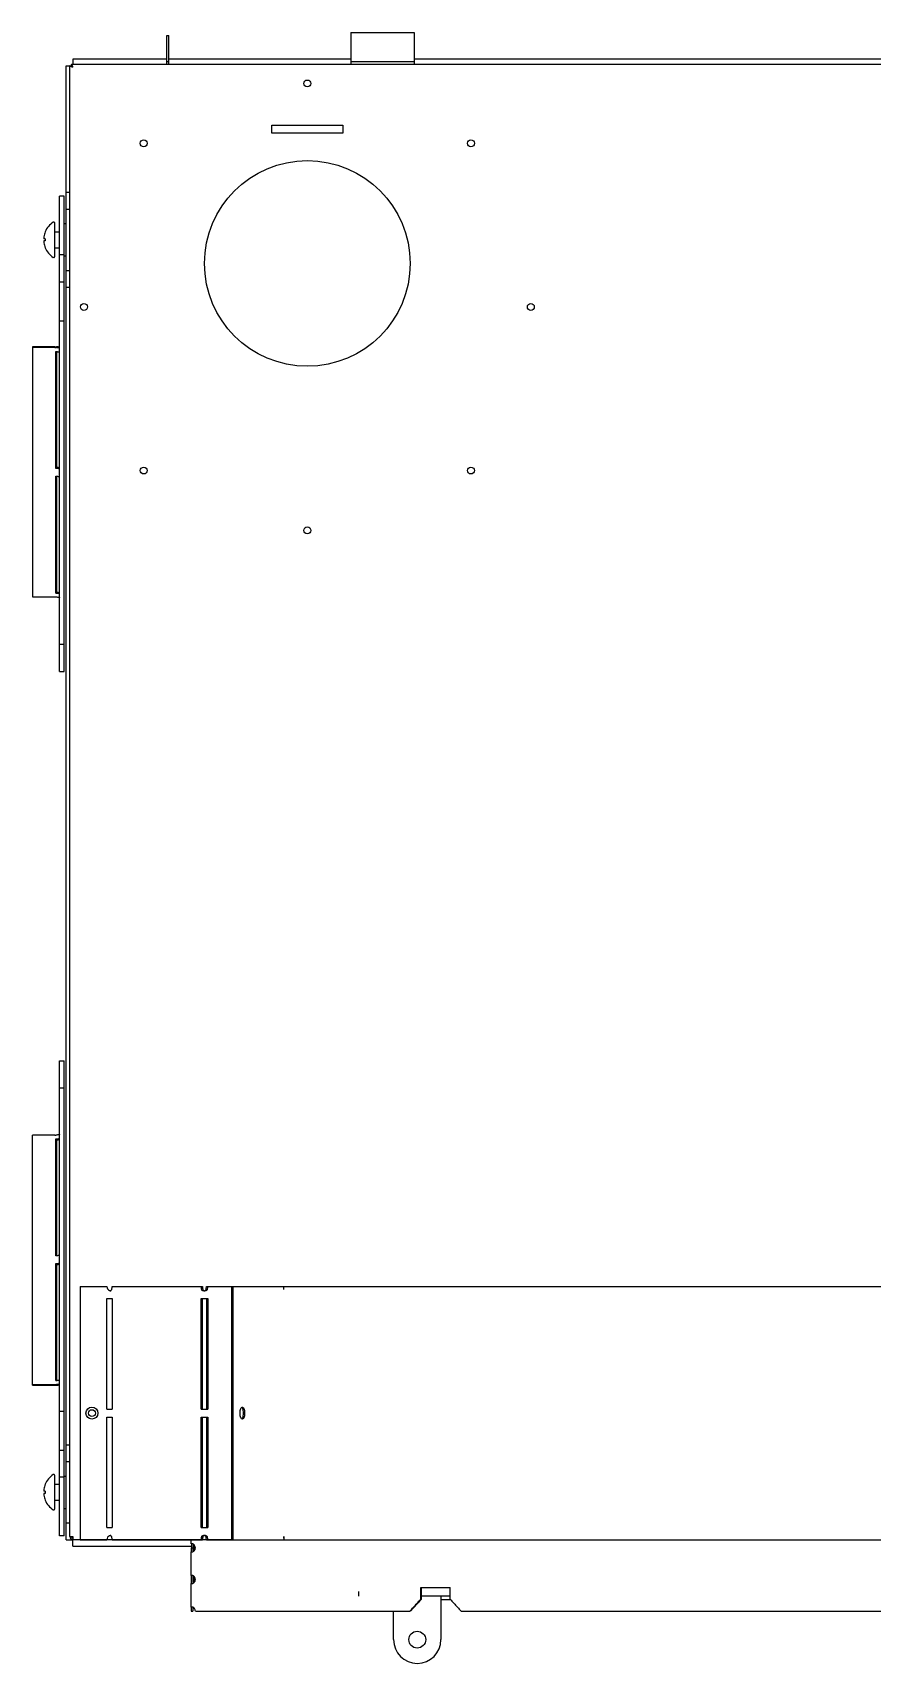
# Model space of a CAD drawing. Header units: inches. Extents: x 16 to 102.3, y 9.9 to 90.2.
# Drawn here: x 15.98 to 29.25, y 64.46 to 90.23 of the extents above; entities that cross this region are included whole.
import ezdxf

# ---------------------------------------------------------------- set-up
doc = ezdxf.new("R2010")
doc.units = ezdxf.units.IN
doc.header["$LTSCALE"] = 6.6
doc.header["$MEASUREMENT"] = 0
doc.layers.get('0').update_dxf_attribs({"linetype": 'CONTINUOUS'})

msp = doc.modelspace()

# ---------------------------------------------------------------- linework, layer by layer
at = {"color": 3, "linetype": 'CONTINUOUS'}
for p, q in [((21.007, 90.233), (21.007, 89.769)), ((21.007, 90.233), (22.007, 90.233)), ((22.007, 90.233), (22.007, 89.769)), ((18.096, 89.733), (18.096, 90.185)), ((16.507, 66.414), (16.507, 89.709)), ((16.567, 66.462), (16.567, 89.709)), ((16.591, 89.733), (56.423, 89.733)), ((18.096, 89.814), (16.612, 89.814)), ((21.007, 89.814), (18.132, 89.814)), ((22.007, 89.769), (21.007, 89.769)), ((51.007, 89.814), (22.007, 89.814)), ((19.757, 88.645), (19.757, 88.77)), ((19.757, 88.77), (20.882, 88.77)), ((20.882, 88.77), (20.882, 88.645)), ((20.882, 88.645), (19.757, 88.645)), ((16.477, 80.138), (16.477, 87.646)), ((16.327, 85.267), (15.977, 85.267)), ((16.359, 83.358), (16.359, 85.192)), ((16.359, 81.389), (16.359, 83.223)), ((16.477, 66.476), (16.477, 73.984)), ((16.359, 70.9), (16.359, 72.734)), ((16.359, 68.93), (16.359, 70.764)), ((19.126, 66.414), (19.126, 70.414)), ((18.662, 68.476), (18.662, 70.224)), ((18.723, 70.224), (18.723, 68.476)), ((15.977, 68.856), (16.327, 68.856)), ((18.662, 66.604), (18.662, 68.351)), ((18.723, 68.351), (18.723, 66.604)), ((16.567, 66.462), (16.615, 66.462)), ((16.612, 66.309), (18.492, 66.309)), ((16.615, 66.462), (16.615, 66.414)), ((16.632, 66.414), (16.615, 66.414)), ((18.483, 66.349), (18.483, 66.411)), ((18.492, 66.35), (18.483, 66.349)), ((18.483, 66.285), (18.483, 66.236)), ((18.496, 66.285), (18.496, 66.349)), ((18.531, 66.331), (18.531, 66.24)), ((18.483, 66.236), (18.483, 66.223)), ((18.483, 65.847), (18.483, 66.223)), ((18.483, 65.847), (18.483, 65.812)), ((18.483, 65.812), (18.483, 65.785)), ((18.483, 65.785), (18.483, 65.736)), ((18.483, 65.736), (18.483, 65.723)), ((18.531, 65.83), (18.531, 65.74)), ((18.483, 65.347), (18.483, 65.723)), ((22.113, 65.472), (22.113, 65.66)), ((22.113, 65.66), (22.575, 65.66)), ((22.575, 65.521), (22.122, 65.521)), ((22.431, 65.47), (22.575, 65.47)), ((22.575, 65.472), (22.575, 65.66)), ((18.483, 65.347), (18.483, 65.312)), ((18.483, 65.312), (18.483, 65.285)), ((18.549, 65.285), (21.94, 65.285)), ((22.75, 65.285), (30.309, 65.285))]:
    msp.add_line(p, q, dxfattribs=at)
at = {"color": 7, "linetype": 'CONTINUOUS'}
for p, q in [((18.096, 90.185), (18.132, 90.185)), ((18.132, 89.733), (18.132, 90.185)), ((16.507, 89.709), (16.591, 89.709)), ((16.591, 89.733), (16.591, 89.709)), ((16.612, 89.814), (16.612, 89.733)), ((18.096, 89.774), (18.132, 89.774)), ((21.007, 89.769), (21.007, 89.733)), ((22.007, 89.769), (22.007, 89.733)), ((16.402, 80.138), (16.402, 87.646)), ((16.477, 87.646), (16.402, 87.646)), ((16.507, 87.709), (16.567, 87.709)), ((16.507, 87.444), (16.567, 87.444)), ((16.327, 86.694), (16.327, 87.224)), ((16.477, 87.214), (16.507, 87.214)), ((16.177, 86.976), (16.156, 86.976)), ((16.177, 86.941), (16.156, 86.941)), ((16.177, 87.084), (16.177, 87.084)), ((16.327, 87.084), (16.402, 87.084)), ((16.177, 86.834), (16.177, 86.834)), ((16.327, 86.834), (16.402, 86.834)), ((16.477, 86.722), (16.402, 86.722)), ((16.477, 86.704), (16.507, 86.704)), ((16.507, 86.474), (16.567, 86.474)), ((16.402, 86.293), (16.477, 86.293)), ((16.507, 86.209), (16.567, 86.209)), ((16.402, 85.679), (16.477, 85.679)), ((15.977, 85.267), (15.977, 81.315)), ((16.327, 85.254), (15.977, 85.254)), ((16.343, 83.346), (16.343, 85.192)), ((16.343, 83.346), (16.359, 83.358)), ((16.343, 81.376), (16.343, 83.223)), ((15.977, 81.315), (16.327, 81.315)), ((16.343, 81.376), (16.359, 81.389)), ((16.402, 80.569), (16.477, 80.569)), ((16.402, 80.138), (16.477, 80.138)), ((16.402, 66.476), (16.402, 73.984)), ((16.402, 73.984), (16.477, 73.984)), ((16.402, 73.554), (16.477, 73.554)), ((15.977, 68.856), (15.977, 72.808)), ((16.327, 72.808), (15.977, 72.808)), ((16.343, 70.9), (16.343, 72.747)), ((16.343, 72.747), (16.359, 72.734)), ((16.343, 68.93), (16.343, 70.777)), ((16.343, 70.777), (16.359, 70.764)), ((16.727, 70.414), (16.727, 66.414)), ((16.727, 70.414), (17.15, 70.414)), ((17.234, 70.414), (18.661, 70.414)), ((18.648, 70.363), (18.67, 70.363)), ((18.737, 70.363), (18.715, 70.363)), ((18.724, 70.414), (54.291, 70.414)), ((19.148, 66.414), (19.148, 70.414)), ((19.945, 70.366), (19.945, 70.414)), ((17.152, 68.476), (17.152, 70.224)), ((17.152, 70.224), (17.233, 70.224)), ((17.233, 70.224), (17.233, 68.476)), ((18.64, 68.476), (18.64, 70.224)), ((18.64, 70.224), (18.745, 70.224)), ((18.745, 70.224), (18.745, 68.476)), ((15.977, 68.869), (16.327, 68.869)), ((16.402, 68.444), (16.477, 68.444)), ((17.152, 68.476), (17.233, 68.476)), ((17.152, 66.604), (17.152, 68.351)), ((17.152, 68.351), (17.233, 68.351)), ((17.233, 68.351), (17.233, 66.604)), ((18.64, 68.476), (18.745, 68.476)), ((18.64, 66.604), (18.64, 68.351)), ((18.64, 68.351), (18.745, 68.351)), ((18.745, 68.351), (18.745, 66.604)), ((16.402, 67.829), (16.477, 67.829)), ((16.507, 67.914), (16.567, 67.914)), ((16.507, 67.649), (16.567, 67.649)), ((16.177, 67.289), (16.177, 67.289)), ((16.327, 66.899), (16.327, 67.429)), ((16.327, 67.289), (16.402, 67.289)), ((16.477, 67.4), (16.402, 67.4)), ((16.477, 67.419), (16.507, 67.419)), ((16.177, 67.181), (16.156, 67.181)), ((16.177, 67.146), (16.156, 67.146)), ((16.177, 67.039), (16.177, 67.039)), ((16.327, 67.039), (16.402, 67.039)), ((16.477, 66.909), (16.507, 66.909)), ((16.507, 66.679), (16.567, 66.679)), ((17.152, 66.604), (17.233, 66.604)), ((18.64, 66.604), (18.745, 66.604)), ((16.477, 66.476), (16.402, 66.476)), ((16.507, 66.414), (16.612, 66.414)), ((16.612, 66.438), (16.612, 66.462)), ((16.612, 66.309), (16.612, 66.414)), ((19.126, 66.411), (16.632, 66.411)), ((16.727, 66.414), (17.15, 66.414)), ((17.234, 66.414), (18.661, 66.414)), ((18.483, 66.285), (18.507, 66.285)), ((18.507, 66.285), (18.507, 66.236)), ((18.52, 66.23), (18.52, 66.339)), ((18.648, 66.464), (18.67, 66.464)), ((18.737, 66.464), (18.715, 66.464)), ((18.724, 66.414), (54.291, 66.414)), ((19.945, 66.462), (19.945, 66.414)), ((19.945, 66.44), (19.945, 66.462)), ((18.507, 65.847), (18.507, 65.812)), ((18.507, 65.812), (18.507, 65.785)), ((18.507, 65.785), (18.507, 65.736)), ((18.52, 65.73), (18.52, 65.839)), ((21.132, 65.521), (21.132, 65.596)), ((22.122, 65.472), (22.122, 65.66)), ((22.431, 65.521), (22.431, 64.834)), ((18.483, 65.285), (18.507, 65.285)), ((18.507, 65.347), (18.507, 65.312)), ((18.507, 65.312), (18.507, 65.285)), ((21.681, 64.834), (21.681, 65.285))]:
    msp.add_line(p, q, dxfattribs=at)
at = {"color": 3, "linetype": 'CONTINUOUS'}
for centre, radius in [((20.319, 89.429), 0.0545), ((17.734, 88.483), 0.0545), ((22.905, 88.483), 0.0545), ((20.319, 86.585), 1.625), ((16.788, 85.897), 0.0545), ((23.851, 85.897), 0.0545), ((17.734, 83.312), 0.0545), ((22.905, 83.312), 0.0545), ((20.319, 82.366), 0.0545), ((16.915, 68.414), 0.0545)]:
    msp.add_circle(centre, radius, dxfattribs=at)
at = {"color": 7, "linetype": 'CONTINUOUS'}
for centre, radius in [((16.915, 68.414), 0.094), ((22.056, 64.834), 0.133)]:
    msp.add_circle(centre, radius, dxfattribs=at)
at = {"color": 3, "linetype": 'CONTINUOUS'}
for centre, start, end in [((16.635, 89.661), 120, 135.1407), ((16.615, 66.462), 180, 270)]:
    msp.add_arc(centre, 0.048, start, end, dxfattribs=at)
at = {"color": 7, "linetype": 'CONTINUOUS'}
for centre, radius, start, end in [((16.482, 86.959), 0.33, 122.6277, 157.7168), ((16.312, 87.224), 0.015, 0, 122.6277), ((16.482, 86.959), 0.329, 157.7393, 171.7068), ((16.482, 86.959), 0.329, 188.2932, 202.2607), ((16.482, 86.959), 0.33, 202.2832, 237.3723), ((16.312, 86.694), 0.015, 237.3723, 360), ((17.215, 70.414), 0.065, 180, 251.5907), ((16.482, 67.164), 0.329, 157.7393, 171.7068), ((16.482, 67.164), 0.33, 122.6277, 157.7168), ((16.312, 67.429), 0.015, 0, 122.6277), ((16.482, 67.164), 0.329, 188.2932, 202.2607), ((16.482, 67.164), 0.33, 202.2832, 237.3723), ((16.312, 66.899), 0.015, 237.3723, 360), ((16.615, 66.462), 0.024, 180, 270), ((17.215, 66.414), 0.065, 108.4093, 180), ((22.056, 64.834), 0.375, 180, 360)]:
    msp.add_arc(centre, radius, start, end, dxfattribs=at)
at = {"color": 3, "linetype": 'CONTINUOUS'}
for points, knots in [([(16.591, 89.693), (16.589, 89.694), (16.585, 89.695), (16.579, 89.698), (16.575, 89.7), (16.572, 89.702), (16.57, 89.703), (16.569, 89.705), (16.568, 89.706), (16.567, 89.707), (16.567, 89.708), (16.567, 89.709)], [0, 0, 0, 0, 0.24514, 0.461456, 0.644461, 0.722748, 0.792238, 0.853366, 0.907108, 0.95514, 1, 1, 1, 1]), ([(16.607, 89.709), (16.607, 89.711), (16.605, 89.715), (16.602, 89.721), (16.6, 89.726), (16.598, 89.728), (16.597, 89.73), (16.595, 89.731), (16.594, 89.732), (16.593, 89.733), (16.592, 89.733), (16.591, 89.733)], [0, 0, 0, 0, 0.24514, 0.461456, 0.644461, 0.722748, 0.792238, 0.853366, 0.907108, 0.95514, 1, 1, 1, 1]), ([(16.615, 89.685), (16.614, 89.688), (16.613, 89.693), (16.61, 89.701), (16.608, 89.706), (16.607, 89.709)], [0, 0, 0, 0, 0.345901, 0.682281, 1, 1, 1, 1]), ([(16.615, 89.685), (16.613, 89.686), (16.607, 89.687), (16.599, 89.69), (16.594, 89.692), (16.591, 89.693)], [0, 0, 0, 0, 0.345901, 0.682281, 1, 1, 1, 1]), ([(16.327, 85.267), (16.331, 85.267), (16.337, 85.267), (16.343, 85.267), (16.347, 85.267)], [0, 0, 0, 0, 0.501009, 1, 1, 1, 1]), ([(18.661, 70.414), (18.661, 70.408), (18.662, 70.395), (18.665, 70.378), (18.668, 70.368), (18.67, 70.363)], [0, 0, 0, 0, 0.369318, 0.709737, 1, 1, 1, 1]), ([(18.67, 70.363), (18.671, 70.36), (18.674, 70.355), (18.683, 70.35), (18.692, 70.348), (18.702, 70.35), (18.71, 70.355), (18.714, 70.36), (18.715, 70.363)], [0, 0, 0, 0, 0.169363, 0.329663, 0.5, 0.670337, 0.830637, 1, 1, 1, 1]), ([(18.715, 70.363), (18.717, 70.368), (18.72, 70.378), (18.723, 70.395), (18.724, 70.408), (18.724, 70.414)], [0, 0, 0, 0, 0.290263, 0.630682, 1, 1, 1, 1]), ([(16.327, 68.856), (16.331, 68.856), (16.337, 68.856), (16.343, 68.856), (16.347, 68.856)], [0, 0, 0, 0, 0.501009, 1, 1, 1, 1]), ([(18.518, 66.342), (18.515, 66.344), (18.51, 66.347), (18.505, 66.348), (18.503, 66.349)], [0, 0, 0, 0, 0.710298, 1, 1, 1, 1]), ([(18.508, 66.223), (18.514, 66.225), (18.525, 66.231), (18.537, 66.244), (18.542, 66.254), (18.544, 66.259)], [0, 0, 0, 0, 0.358567, 0.732827, 1, 1, 1, 1]), ([(18.549, 66.285), (18.549, 66.294), (18.545, 66.312), (18.535, 66.328), (18.529, 66.334)], [0, 0, 0, 0, 0.509947, 1, 1, 1, 1]), ([(18.544, 66.259), (18.545, 66.261), (18.546, 66.265), (18.547, 66.27), (18.548, 66.272)], [0, 0, 0, 0, 0.445733, 1, 1, 1, 1]), ([(18.67, 66.464), (18.668, 66.46), (18.665, 66.449), (18.662, 66.432), (18.661, 66.42), (18.661, 66.414)], [0, 0, 0, 0, 0.290263, 0.630682, 1, 1, 1, 1]), ([(18.715, 66.464), (18.714, 66.467), (18.71, 66.473), (18.702, 66.478), (18.692, 66.479), (18.683, 66.478), (18.674, 66.473), (18.671, 66.467), (18.67, 66.464)], [0, 0, 0, 0, 0.169363, 0.329663, 0.5, 0.670337, 0.830637, 1, 1, 1, 1]), ([(18.724, 66.414), (18.724, 66.42), (18.723, 66.432), (18.72, 66.449), (18.717, 66.46), (18.715, 66.464)], [0, 0, 0, 0, 0.369318, 0.709737, 1, 1, 1, 1]), ([(18.483, 66.223), (18.483, 66.221), (18.486, 66.22), (18.489, 66.22), (18.49, 66.22)], [0, 0, 0, 0, 0.525315, 1, 1, 1, 1]), ([(18.508, 65.723), (18.514, 65.725), (18.525, 65.731), (18.537, 65.744), (18.542, 65.754), (18.544, 65.759)], [0, 0, 0, 0, 0.358567, 0.732827, 1, 1, 1, 1]), ([(18.529, 65.834), (18.527, 65.835), (18.525, 65.838), (18.521, 65.84), (18.52, 65.842)], [0, 0, 0, 0, 0.496825, 1, 1, 1, 1]), ([(18.549, 65.785), (18.549, 65.792), (18.547, 65.805), (18.539, 65.822), (18.532, 65.831), (18.529, 65.834)], [0, 0, 0, 0, 0.379054, 0.750558, 1, 1, 1, 1]), ([(18.544, 65.759), (18.545, 65.761), (18.546, 65.765), (18.547, 65.77), (18.548, 65.772)], [0, 0, 0, 0, 0.445733, 1, 1, 1, 1]), ([(18.483, 65.723), (18.483, 65.721), (18.486, 65.72), (18.489, 65.72), (18.49, 65.72)], [0, 0, 0, 0, 0.525315, 1, 1, 1, 1]), ([(22.575, 65.472), (22.595, 65.452), (22.634, 65.41), (22.692, 65.347), (22.73, 65.306), (22.75, 65.285)], [0, 0, 0, 0, 0.333231, 0.666564, 1, 1, 1, 1]), ([(18.529, 65.334), (18.527, 65.335), (18.525, 65.338), (18.521, 65.34), (18.52, 65.342)], [0, 0, 0, 0, 0.496825, 1, 1, 1, 1]), ([(18.549, 65.285), (18.549, 65.292), (18.547, 65.305), (18.539, 65.322), (18.532, 65.331), (18.529, 65.334)], [0, 0, 0, 0, 0.379054, 0.750558, 1, 1, 1, 1])]:
    msp.add_open_spline(points, degree=3, knots=knots, dxfattribs=at)
at = {"color": 7, "linetype": 'CONTINUOUS'}
for points, knots in [([(16.615, 89.685), (16.614, 89.686), (16.613, 89.689), (16.61, 89.693), (16.607, 89.697), (16.605, 89.7), (16.602, 89.703), (16.6, 89.706), (16.597, 89.707), (16.594, 89.709), (16.592, 89.709), (16.591, 89.709)], [0, 0, 0, 0, 0.140936, 0.278848, 0.410887, 0.534576, 0.648024, 0.75021, 0.841349, 0.923333, 1, 1, 1, 1]), ([(16.615, 89.685), (16.614, 89.686), (16.611, 89.687), (16.607, 89.69), (16.603, 89.693), (16.6, 89.695), (16.597, 89.698), (16.595, 89.701), (16.593, 89.703), (16.592, 89.706), (16.591, 89.708), (16.591, 89.709)], [0, 0, 0, 0, 0.140936, 0.278848, 0.410887, 0.534576, 0.648024, 0.75021, 0.841349, 0.923333, 1, 1, 1, 1]), ([(16.156, 87.002), (16.155, 87), (16.155, 86.997), (16.155, 86.993), (16.154, 86.989), (16.154, 86.986), (16.154, 86.983), (16.154, 86.98), (16.155, 86.978), (16.155, 86.977), (16.155, 86.977)], [0, 0, 0, 0, 0.183849, 0.353396, 0.509082, 0.646552, 0.76401, 0.862184, 0.941447, 1, 1, 1, 1]), ([(16.155, 86.941), (16.155, 86.94), (16.155, 86.939), (16.154, 86.937), (16.154, 86.935), (16.154, 86.932), (16.154, 86.929), (16.155, 86.925), (16.155, 86.921), (16.155, 86.918), (16.156, 86.916)], [0, 0, 0, 0, 0.058827, 0.138264, 0.236759, 0.354655, 0.492635, 0.648551, 0.817974, 1, 1, 1, 1]), ([(16.327, 85.254), (16.329, 85.254), (16.332, 85.254), (16.337, 85.254), (16.34, 85.254), (16.342, 85.254)], [0, 0, 0, 0, 0.33513, 0.668911, 1, 1, 1, 1]), ([(16.402, 85.241), (16.402, 85.244), (16.389, 85.249), (16.371, 85.252), (16.352, 85.253), (16.342, 85.254)], [0, 0, 0, 0, 0.153437, 0.50497, 1, 1, 1, 1]), ([(16.359, 85.191), (16.362, 85.191), (16.373, 85.19), (16.387, 85.188), (16.398, 85.185), (16.401, 85.182)], [0, 0, 0, 0, 0.244744, 0.719811, 1, 1, 1, 1]), ([(16.401, 83.336), (16.398, 83.338), (16.387, 83.341), (16.372, 83.344), (16.362, 83.345), (16.358, 83.345)], [0, 0, 0, 0, 0.273677, 0.737703, 1, 1, 1, 1]), ([(16.359, 83.222), (16.362, 83.221), (16.373, 83.22), (16.387, 83.218), (16.398, 83.215), (16.401, 83.213)], [0, 0, 0, 0, 0.244744, 0.719811, 1, 1, 1, 1]), ([(16.327, 81.315), (16.329, 81.315), (16.332, 81.315), (16.337, 81.315), (16.34, 81.315), (16.342, 81.315)], [0, 0, 0, 0, 0.33513, 0.668911, 1, 1, 1, 1]), ([(16.342, 81.315), (16.352, 81.314), (16.371, 81.313), (16.389, 81.31), (16.402, 81.305), (16.402, 81.302)], [0, 0, 0, 0, 0.49503, 0.846563, 1, 1, 1, 1]), ([(16.343, 81.376), (16.352, 81.376), (16.368, 81.375), (16.383, 81.372), (16.39, 81.371)], [0, 0, 0, 0, 0.562432, 1, 1, 1, 1]), ([(16.327, 72.808), (16.329, 72.808), (16.332, 72.808), (16.337, 72.808), (16.34, 72.808), (16.342, 72.808)], [0, 0, 0, 0, 0.33513, 0.668911, 1, 1, 1, 1]), ([(16.402, 72.821), (16.402, 72.818), (16.389, 72.813), (16.371, 72.81), (16.352, 72.808), (16.342, 72.808)], [0, 0, 0, 0, 0.153437, 0.50497, 1, 1, 1, 1]), ([(16.343, 72.747), (16.352, 72.747), (16.368, 72.748), (16.383, 72.75), (16.39, 72.752)], [0, 0, 0, 0, 0.562432, 1, 1, 1, 1]), ([(16.401, 70.91), (16.398, 70.908), (16.387, 70.905), (16.376, 70.903), (16.369, 70.902)], [0, 0, 0, 0, 0.370986, 1, 1, 1, 1]), ([(16.343, 70.777), (16.352, 70.777), (16.368, 70.778), (16.383, 70.781), (16.39, 70.782)], [0, 0, 0, 0, 0.562432, 1, 1, 1, 1]), ([(17.223, 70.361), (17.226, 70.366), (17.23, 70.377), (17.233, 70.394), (17.234, 70.407), (17.234, 70.414)], [0, 0, 0, 0, 0.285436, 0.627029, 1, 1, 1, 1]), ([(18.639, 70.414), (18.639, 70.408), (18.64, 70.395), (18.642, 70.378), (18.646, 70.368), (18.648, 70.363)], [0, 0, 0, 0, 0.369318, 0.709737, 1, 1, 1, 1]), ([(18.737, 70.363), (18.739, 70.368), (18.742, 70.378), (18.745, 70.395), (18.746, 70.408), (18.746, 70.414)], [0, 0, 0, 0, 0.290263, 0.630682, 1, 1, 1, 1]), ([(17.194, 70.352), (17.197, 70.351), (17.202, 70.349), (17.206, 70.349), (17.208, 70.349)], [0, 0, 0, 0, 0.69099, 1, 1, 1, 1]), ([(17.208, 70.349), (17.209, 70.349), (17.21, 70.349), (17.212, 70.349), (17.212, 70.349)], [0, 0, 0, 0, 0.901371, 1, 1, 1, 1]), ([(18.656, 70.356), (18.66, 70.354), (18.67, 70.351), (18.679, 70.349), (18.684, 70.349)], [0, 0, 0, 0, 0.46083, 1, 1, 1, 1]), ([(18.7, 70.349), (18.706, 70.349), (18.715, 70.351), (18.724, 70.354), (18.728, 70.356)], [0, 0, 0, 0, 0.53917, 1, 1, 1, 1]), ([(16.327, 68.869), (16.329, 68.869), (16.332, 68.869), (16.337, 68.869), (16.34, 68.869), (16.342, 68.869)], [0, 0, 0, 0, 0.33513, 0.668911, 1, 1, 1, 1]), ([(16.342, 68.869), (16.352, 68.869), (16.371, 68.871), (16.389, 68.874), (16.402, 68.878), (16.402, 68.882)], [0, 0, 0, 0, 0.49503, 0.846563, 1, 1, 1, 1]), ([(16.359, 68.931), (16.362, 68.932), (16.373, 68.933), (16.387, 68.935), (16.398, 68.938), (16.401, 68.94)], [0, 0, 0, 0, 0.244744, 0.719811, 1, 1, 1, 1]), ([(19.279, 68.503), (19.281, 68.504), (19.284, 68.506), (19.289, 68.507), (19.292, 68.507)], [0, 0, 0, 0, 0.383439, 1, 1, 1, 1]), ([(19.292, 68.321), (19.289, 68.321), (19.284, 68.321), (19.281, 68.324), (19.279, 68.325)], [0, 0, 0, 0, 0.616561, 1, 1, 1, 1]), ([(19.292, 68.507), (19.294, 68.507), (19.305, 68.505), (19.311, 68.495), (19.314, 68.487)], [0, 0, 0, 0, 0.25664, 1, 1, 1, 1]), ([(19.314, 68.34), (19.311, 68.333), (19.305, 68.323), (19.294, 68.321), (19.292, 68.321)], [0, 0, 0, 0, 0.74336, 1, 1, 1, 1]), ([(16.156, 67.207), (16.155, 67.205), (16.155, 67.202), (16.155, 67.198), (16.154, 67.194), (16.154, 67.191), (16.154, 67.188), (16.154, 67.185), (16.155, 67.183), (16.155, 67.182), (16.155, 67.182)], [0, 0, 0, 0, 0.183849, 0.353396, 0.509082, 0.646552, 0.76401, 0.862184, 0.941447, 1, 1, 1, 1]), ([(16.155, 67.146), (16.155, 67.145), (16.155, 67.144), (16.154, 67.142), (16.154, 67.14), (16.154, 67.137), (16.154, 67.134), (16.155, 67.13), (16.155, 67.126), (16.155, 67.123), (16.156, 67.121)], [0, 0, 0, 0, 0.058827, 0.138264, 0.236759, 0.354655, 0.492635, 0.648551, 0.817974, 1, 1, 1, 1]), ([(17.208, 66.479), (17.206, 66.479), (17.202, 66.478), (17.197, 66.477), (17.194, 66.476)], [0, 0, 0, 0, 0.30901, 1, 1, 1, 1]), ([(17.212, 66.478), (17.212, 66.478), (17.21, 66.479), (17.209, 66.479), (17.208, 66.479)], [0, 0, 0, 0, 0.098629, 1, 1, 1, 1]), ([(17.234, 66.414), (17.234, 66.421), (17.233, 66.433), (17.23, 66.451), (17.226, 66.462), (17.223, 66.466)], [0, 0, 0, 0, 0.372971, 0.714564, 1, 1, 1, 1]), ([(18.648, 66.464), (18.646, 66.46), (18.642, 66.449), (18.64, 66.432), (18.639, 66.42), (18.639, 66.414)], [0, 0, 0, 0, 0.290263, 0.630682, 1, 1, 1, 1]), ([(18.684, 66.479), (18.679, 66.478), (18.67, 66.477), (18.66, 66.474), (18.656, 66.472)], [0, 0, 0, 0, 0.53917, 1, 1, 1, 1]), ([(18.728, 66.472), (18.724, 66.474), (18.715, 66.477), (18.706, 66.478), (18.7, 66.479)], [0, 0, 0, 0, 0.46083, 1, 1, 1, 1]), ([(18.746, 66.414), (18.746, 66.42), (18.745, 66.432), (18.742, 66.449), (18.739, 66.46), (18.737, 66.464)], [0, 0, 0, 0, 0.369318, 0.709737, 1, 1, 1, 1])]:
    msp.add_open_spline(points, degree=3, knots=knots, dxfattribs=at)
for points in [[(16.155, 86.977), (16.155, 86.977), (16.156, 86.976), (16.156, 86.976)], [(16.156, 86.941), (16.156, 86.941), (16.155, 86.941), (16.155, 86.941)], [(16.156, 87.006), (16.156, 87.005), (16.156, 87.003), (16.156, 87.002)], [(16.156, 86.916), (16.156, 86.915), (16.156, 86.913), (16.156, 86.911)], [(16.177, 86.976), (16.177, 86.971), (16.177, 86.959), (16.177, 86.947), (16.177, 86.941)], [(16.343, 85.192), (16.348, 85.192), (16.354, 85.192), (16.359, 85.191)], [(16.358, 83.345), (16.353, 83.345), (16.348, 83.346), (16.343, 83.346)], [(16.343, 83.223), (16.348, 83.222), (16.354, 83.222), (16.359, 83.222)], [(16.39, 81.371), (16.394, 81.37), (16.398, 81.369), (16.401, 81.366)], [(16.39, 72.752), (16.394, 72.753), (16.398, 72.754), (16.401, 72.757)], [(16.359, 70.901), (16.354, 70.901), (16.348, 70.9), (16.343, 70.9)], [(16.369, 70.902), (16.366, 70.902), (16.362, 70.901), (16.359, 70.901)], [(16.39, 70.782), (16.394, 70.783), (16.398, 70.784), (16.401, 70.787)], [(18.648, 70.363), (18.65, 70.36), (18.653, 70.358), (18.656, 70.356)], [(18.728, 70.356), (18.732, 70.358), (18.735, 70.36), (18.737, 70.363)], [(17.212, 70.349), (17.214, 70.35), (17.215, 70.351), (17.217, 70.352)], [(17.217, 70.352), (17.22, 70.355), (17.222, 70.358), (17.223, 70.361)], [(18.684, 70.349), (18.686, 70.349), (18.689, 70.349), (18.691, 70.349)], [(18.691, 70.349), (18.692, 70.349), (18.693, 70.349), (18.694, 70.349)], [(18.694, 70.349), (18.696, 70.349), (18.698, 70.349), (18.7, 70.349)], [(16.343, 68.93), (16.348, 68.931), (16.354, 68.931), (16.359, 68.931)], [(19.256, 68.418), (19.256, 68.43), (19.257, 68.443), (19.259, 68.455)], [(19.256, 68.414), (19.256, 68.415), (19.256, 68.417), (19.256, 68.418)], [(19.256, 68.41), (19.256, 68.411), (19.256, 68.412), (19.256, 68.414)], [(19.259, 68.373), (19.257, 68.385), (19.256, 68.397), (19.256, 68.41)], [(19.259, 68.455), (19.261, 68.466), (19.264, 68.476), (19.269, 68.487)], [(19.269, 68.34), (19.264, 68.351), (19.261, 68.362), (19.259, 68.373)], [(19.269, 68.487), (19.272, 68.493), (19.275, 68.499), (19.279, 68.503)], [(19.279, 68.325), (19.275, 68.329), (19.272, 68.335), (19.269, 68.34)], [(19.314, 68.487), (19.319, 68.476), (19.322, 68.466), (19.324, 68.455)], [(19.324, 68.373), (19.322, 68.362), (19.319, 68.351), (19.314, 68.34)], [(19.324, 68.455), (19.326, 68.441), (19.328, 68.428), (19.328, 68.414)], [(19.328, 68.414), (19.328, 68.4), (19.326, 68.386), (19.324, 68.373)], [(16.155, 67.182), (16.155, 67.182), (16.156, 67.181), (16.156, 67.181)], [(16.156, 67.146), (16.156, 67.146), (16.155, 67.146), (16.155, 67.146)], [(16.156, 67.211), (16.156, 67.21), (16.156, 67.208), (16.156, 67.207)], [(16.156, 67.121), (16.156, 67.12), (16.156, 67.118), (16.156, 67.116)], [(16.177, 67.181), (16.177, 67.176), (16.177, 67.164), (16.177, 67.152), (16.177, 67.146)], [(17.217, 66.476), (17.215, 66.477), (17.214, 66.478), (17.212, 66.478)], [(17.223, 66.466), (17.222, 66.47), (17.22, 66.473), (17.217, 66.476)], [(18.656, 66.472), (18.653, 66.47), (18.65, 66.467), (18.648, 66.464)], [(18.691, 66.479), (18.689, 66.479), (18.686, 66.479), (18.684, 66.479)], [(18.694, 66.479), (18.693, 66.479), (18.692, 66.479), (18.691, 66.479)], [(18.7, 66.479), (18.698, 66.479), (18.696, 66.479), (18.694, 66.479)], [(18.737, 66.464), (18.735, 66.467), (18.732, 66.47), (18.728, 66.472)], [(22.064, 65.41), (22.082, 65.429), (22.1, 65.448), (22.118, 65.468)], [(22.118, 65.468), (22.119, 65.469), (22.12, 65.471), (22.122, 65.472)], [(21.949, 65.285), (21.968, 65.306), (21.987, 65.327), (22.007, 65.347)], [(22.007, 65.347), (22.026, 65.368), (22.045, 65.389), (22.064, 65.41)]]:
    msp.add_open_spline(points, degree=3, dxfattribs=at)
at = {"color": 3, "linetype": 'CONTINUOUS'}
for points in [[(16.347, 85.267), (16.35, 85.267), (16.353, 85.267), (16.356, 85.267)], [(16.402, 85.264), (16.387, 85.265), (16.372, 85.266), (16.356, 85.267)], [(16.402, 83.356), (16.388, 83.357), (16.373, 83.358), (16.359, 83.358)], [(16.359, 81.389), (16.373, 81.388), (16.388, 81.387), (16.402, 81.386)], [(16.359, 72.734), (16.373, 72.734), (16.388, 72.735), (16.402, 72.737)], [(16.359, 70.764), (16.373, 70.765), (16.388, 70.766), (16.402, 70.767)], [(17.194, 70.352), (17.199, 70.351), (17.204, 70.35), (17.208, 70.35)], [(16.347, 68.856), (16.35, 68.856), (16.353, 68.856), (16.356, 68.856)], [(16.356, 68.856), (16.372, 68.857), (16.387, 68.857), (16.402, 68.859)], [(19.282, 68.503), (19.286, 68.499), (19.289, 68.493), (19.292, 68.487)], [(19.292, 68.34), (19.289, 68.335), (19.286, 68.329), (19.282, 68.325)], [(19.292, 68.487), (19.297, 68.476), (19.3, 68.466), (19.302, 68.455)], [(19.302, 68.373), (19.3, 68.362), (19.297, 68.351), (19.292, 68.34)], [(19.302, 68.455), (19.304, 68.443), (19.305, 68.43), (19.305, 68.418)], [(19.305, 68.41), (19.305, 68.397), (19.304, 68.385), (19.302, 68.373)], [(19.305, 68.418), (19.305, 68.417), (19.305, 68.415), (19.305, 68.414)], [(19.305, 68.414), (19.305, 68.412), (19.305, 68.411), (19.305, 68.41)], [(18.503, 66.349), (18.499, 66.349), (18.495, 66.35), (18.492, 66.35)], [(18.529, 66.334), (18.526, 66.337), (18.522, 66.34), (18.518, 66.342)], [(18.548, 66.277), (18.549, 66.279), (18.549, 66.282), (18.549, 66.285)], [(18.548, 66.272), (18.548, 66.274), (18.548, 66.275), (18.548, 66.277)], [(18.49, 66.22), (18.492, 66.22), (18.493, 66.22), (18.495, 66.22)], [(18.495, 66.22), (18.499, 66.221), (18.504, 66.222), (18.508, 66.223)], [(18.486, 65.85), (18.485, 65.849), (18.483, 65.848), (18.483, 65.847)], [(18.49, 65.85), (18.489, 65.85), (18.488, 65.85), (18.486, 65.85)], [(18.495, 65.85), (18.493, 65.85), (18.492, 65.85), (18.49, 65.85)], [(18.508, 65.847), (18.504, 65.848), (18.499, 65.849), (18.495, 65.85)], [(18.52, 65.842), (18.516, 65.844), (18.512, 65.846), (18.508, 65.847)], [(18.548, 65.777), (18.549, 65.779), (18.549, 65.782), (18.549, 65.785)], [(18.548, 65.772), (18.548, 65.774), (18.548, 65.775), (18.548, 65.777)], [(18.49, 65.72), (18.492, 65.72), (18.493, 65.72), (18.495, 65.72)], [(18.495, 65.72), (18.499, 65.721), (18.504, 65.722), (18.508, 65.723)], [(22.055, 65.41), (22.074, 65.431), (22.093, 65.452), (22.113, 65.472)], [(18.486, 65.35), (18.485, 65.349), (18.483, 65.348), (18.483, 65.347)], [(18.49, 65.35), (18.489, 65.35), (18.488, 65.35), (18.486, 65.35)], [(18.495, 65.35), (18.493, 65.35), (18.492, 65.35), (18.49, 65.35)], [(18.508, 65.347), (18.504, 65.348), (18.499, 65.349), (18.495, 65.35)], [(18.52, 65.342), (18.516, 65.344), (18.512, 65.346), (18.508, 65.347)], [(21.94, 65.285), (21.959, 65.306), (21.978, 65.327), (21.997, 65.347)], [(21.997, 65.347), (22.016, 65.368), (22.036, 65.389), (22.055, 65.41)]]:
    msp.add_open_spline(points, degree=3, dxfattribs=at)

doc.saveas('drawing.dxf')
